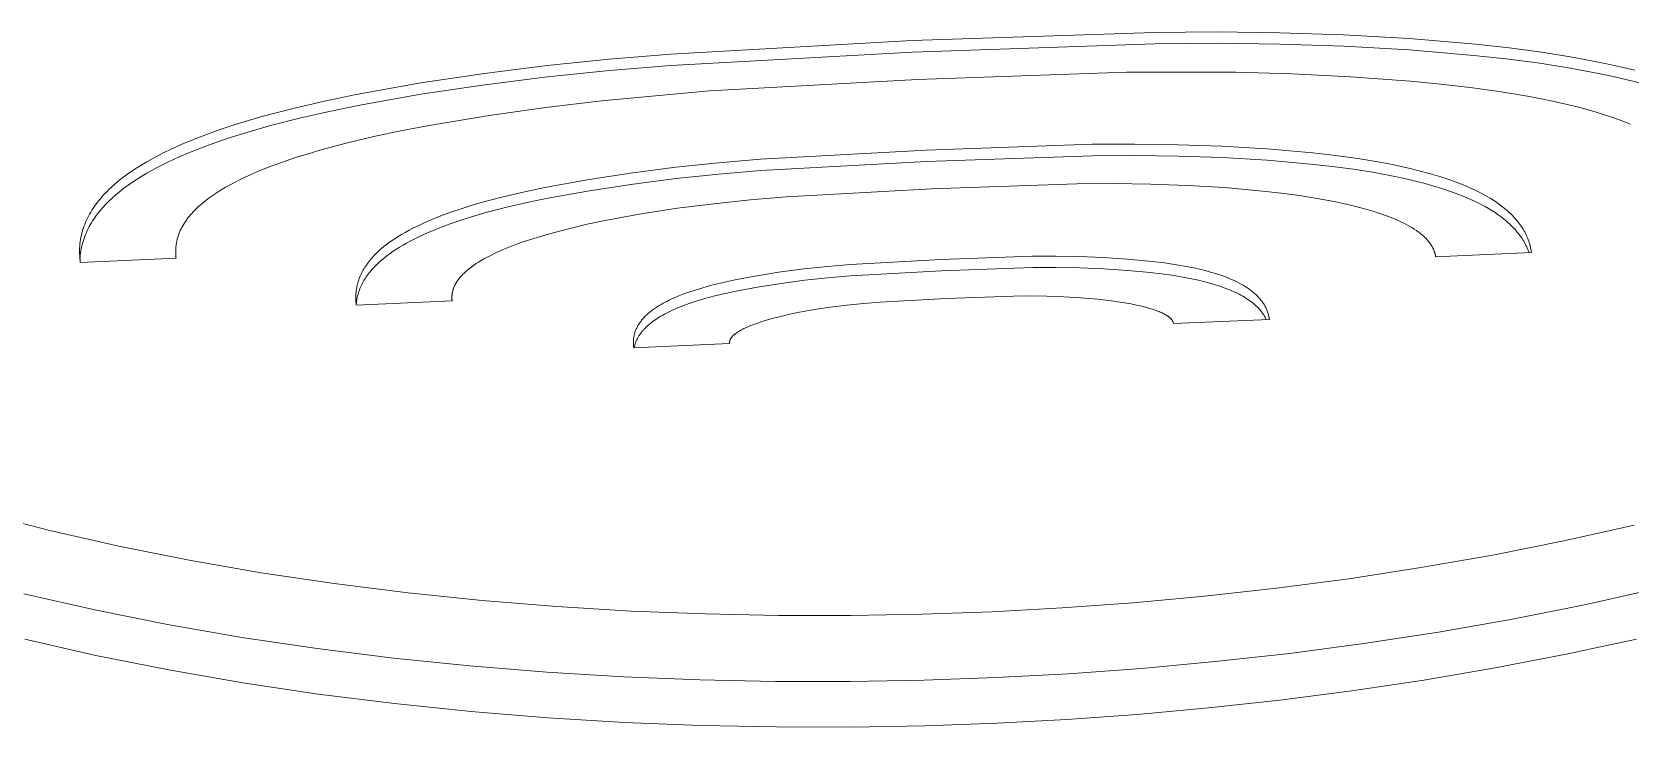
# Model space of a CAD drawing. Header units: millimetres. Extents: x 492 to 7139, y 278 to 5201.
# Drawn here: x 6177.9 to 6239.4, y 2763.4 to 2790.1 of the extents above; entities that cross this region are included whole.
import ezdxf

# ---------------------------------------------------------------- set-up
doc = ezdxf.new("R2010")
doc.units = ezdxf.units.MM
doc.layers.add('ZANO_R', color=7, linetype='Continuous', lineweight=0)

msp = doc.modelspace()

# ---------------------------------------------------------------- linework, layer by layer
at = {"layer": 'ZANO_R'}
for p, q in [((6202.481, 2789.281), (6211.773, 2789.795)), ((6211.773, 2789.795), (6221.091, 2790.115)), ((6211.783, 2789.358), (6221.102, 2789.679)), ((6221.091, 2790.115), (6223.478, 2790.13)), ((6221.102, 2789.679), (6223.488, 2789.693)), ((6223.478, 2790.13), (6225.902, 2790.1)), ((6223.488, 2789.693), (6225.912, 2789.663)), ((6225.902, 2790.1), (6228.372, 2790.017)), ((6225.912, 2789.663), (6228.382, 2789.581)), ((6228.372, 2790.017), (6230.895, 2789.873)), ((6230.895, 2789.873), (6233.463, 2789.657)), ((6233.463, 2789.657), (6234.742, 2789.515)), ((6197.732, 2788.836), (6200.119, 2789.082)), ((6200.119, 2789.082), (6202.481, 2789.281)), ((6202.491, 2788.844), (6211.783, 2789.358)), ((6228.382, 2789.581), (6230.905, 2789.437)), ((6230.905, 2789.437), (6233.377, 2789.229)), ((6233.377, 2789.229), (6234.609, 2789.095)), ((6234.609, 2789.095), (6235.826, 2788.936)), ((6234.742, 2789.515), (6236.003, 2789.346)), ((6236.003, 2789.346), (6237.236, 2789.149)), ((6237.236, 2789.149), (6238.428, 2788.919)), ((6192.862, 2788.167), (6195.315, 2788.535)), ((6195.315, 2788.535), (6197.732, 2788.836)), ((6195.325, 2788.098), (6197.743, 2788.399)), ((6197.743, 2788.399), (6200.13, 2788.645)), ((6200.13, 2788.645), (6202.491, 2788.844)), ((6220.013, 2788.579), (6211.981, 2788.298)), ((6224.215, 2788.577), (6220.013, 2788.579)), ((6226.396, 2788.516), (6224.215, 2788.577)), ((6228.642, 2788.406), (6226.396, 2788.516)), ((6230.947, 2788.237), (6228.642, 2788.406)), ((6235.826, 2788.936), (6237.018, 2788.751)), ((6237.018, 2788.751), (6238.174, 2788.537)), ((6238.174, 2788.537), (6238.736, 2788.418)), ((6238.428, 2788.919), (6239.006, 2788.792)), ((6238.736, 2788.418), (6239.286, 2788.291)), ((6239.006, 2788.792), (6239.569, 2788.655)), ((6190.384, 2787.724), (6192.862, 2788.167)), ((6192.872, 2787.73), (6195.325, 2788.098)), ((6203.97, 2787.859), (6199.818, 2787.483)), ((6211.981, 2788.298), (6203.97, 2787.859)), ((6232.101, 2788.126), (6230.947, 2788.237)), ((6233.241, 2787.994), (6232.101, 2788.126)), ((6234.358, 2787.84), (6233.241, 2787.994)), ((6235.441, 2787.662), (6234.358, 2787.84)), ((6239.286, 2788.291), (6239.822, 2788.155)), ((6186.796, 2786.886), (6187.959, 2787.191)), ((6187.959, 2787.191), (6189.159, 2787.47)), ((6189.159, 2787.47), (6190.384, 2787.724)), ((6189.346, 2787.071), (6190.514, 2787.311)), ((6190.514, 2787.311), (6192.872, 2787.73)), ((6197.681, 2787.228), (6195.493, 2786.918)), ((6199.818, 2787.483), (6197.681, 2787.228)), ((6235.966, 2787.562), (6235.441, 2787.662)), ((6236.478, 2787.456), (6235.966, 2787.562)), ((6236.977, 2787.343), (6236.478, 2787.456)), ((6237.46, 2787.222), (6236.977, 2787.343)), ((6237.927, 2787.093), (6237.46, 2787.222)), ((6185.145, 2786.375), (6185.68, 2786.553)), ((6185.68, 2786.553), (6186.231, 2786.723)), ((6186.01, 2786.216), (6187.084, 2786.525)), ((6186.231, 2786.723), (6186.796, 2786.886)), ((6187.084, 2786.525), (6188.2, 2786.81)), ((6188.2, 2786.81), (6189.346, 2787.071)), ((6193.262, 2786.546), (6192.152, 2786.333)), ((6195.493, 2786.918), (6193.262, 2786.546)), ((6238.376, 2786.956), (6237.927, 2787.093)), ((6238.806, 2786.811), (6238.376, 2786.956)), ((6239.013, 2786.736), (6238.806, 2786.811)), ((6239.215, 2786.658), (6239.013, 2786.736)), ((6239.411, 2786.578), (6239.215, 2786.658)), ((6183.642, 2785.794), (6184.124, 2785.996)), ((6184.124, 2785.996), (6184.625, 2786.19)), ((6184.625, 2786.19), (6185.145, 2786.375)), ((6184.986, 2785.879), (6185.491, 2786.051)), ((6185.491, 2786.051), (6186.01, 2786.216)), ((6191.061, 2786.102), (6190, 2785.85)), ((6192.152, 2786.333), (6191.061, 2786.102)), ((6182.532, 2785.253), (6182.742, 2785.365)), ((6182.742, 2785.365), (6182.959, 2785.476)), ((6182.959, 2785.476), (6183.181, 2785.584)), ((6183.134, 2785.12), (6183.57, 2785.321)), ((6183.181, 2785.584), (6183.642, 2785.794)), ((6183.57, 2785.321), (6184.025, 2785.515)), ((6184.025, 2785.515), (6184.497, 2785.701)), ((6184.497, 2785.701), (6184.986, 2785.879)), ((6188.488, 2785.432), (6188.011, 2785.281)), ((6188.979, 2785.577), (6188.488, 2785.432)), ((6190, 2785.85), (6188.979, 2785.577)), ((6205.935, 2785.234), (6212.306, 2785.588)), ((6212.306, 2785.588), (6218.696, 2785.807)), ((6212.317, 2785.151), (6218.706, 2785.37)), ((6218.696, 2785.807), (6220.332, 2785.815)), ((6218.706, 2785.37), (6220.343, 2785.378)), ((6220.332, 2785.815), (6221.995, 2785.792)), ((6220.343, 2785.378), (6222.005, 2785.355)), ((6221.995, 2785.792), (6223.689, 2785.732)), ((6222.005, 2785.355), (6223.699, 2785.295)), ((6223.689, 2785.732), (6225.42, 2785.629)), ((6223.699, 2785.295), (6225.43, 2785.192)), ((6225.42, 2785.629), (6227.181, 2785.475)), ((6227.181, 2785.475), (6228.059, 2785.374)), ((6228.059, 2785.374), (6228.924, 2785.255)), ((6181.575, 2784.654), (6181.753, 2784.779)), ((6181.753, 2784.779), (6181.938, 2784.901)), ((6181.938, 2784.901), (6182.129, 2785.02)), ((6182.129, 2785.02), (6182.327, 2785.138)), ((6182.137, 2784.582), (6182.326, 2784.693)), ((6182.326, 2784.693), (6182.52, 2784.803)), ((6182.327, 2785.138), (6182.532, 2785.253)), ((6182.52, 2784.803), (6182.719, 2784.911)), ((6182.719, 2784.911), (6182.924, 2785.016)), ((6182.924, 2785.016), (6183.134, 2785.12)), ((6186.679, 2784.793), (6186.273, 2784.618)), ((6187.105, 2784.962), (6186.679, 2784.793)), ((6187.549, 2785.125), (6187.105, 2784.962)), ((6188.011, 2785.281), (6187.549, 2785.125)), ((6199.342, 2784.459), (6201.023, 2784.715)), ((6201.023, 2784.715), (6202.68, 2784.925)), ((6202.68, 2784.925), (6204.316, 2785.096)), ((6204.316, 2785.096), (6205.935, 2785.234)), ((6204.327, 2784.659), (6205.945, 2784.797)), ((6205.945, 2784.797), (6212.317, 2785.151)), ((6225.43, 2785.192), (6227.096, 2785.048)), ((6227.096, 2785.048), (6227.928, 2784.955)), ((6227.928, 2784.955), (6228.749, 2784.845)), ((6228.749, 2784.845), (6229.554, 2784.718)), ((6228.924, 2785.255), (6229.769, 2785.116)), ((6229.554, 2784.718), (6230.337, 2784.571)), ((6229.769, 2785.116), (6230.182, 2785.037)), ((6230.182, 2785.037), (6230.588, 2784.953)), ((6230.588, 2784.953), (6230.984, 2784.863)), ((6230.984, 2784.863), (6231.371, 2784.767)), ((6231.371, 2784.767), (6231.747, 2784.663)), ((6180.794, 2783.996), (6180.863, 2784.065)), ((6180.863, 2784.065), (6180.935, 2784.133)), ((6180.935, 2784.133), (6181.008, 2784.2)), ((6181.008, 2784.2), (6181.084, 2784.267)), ((6181.084, 2784.267), (6181.24, 2784.398)), ((6181.24, 2784.398), (6181.404, 2784.528)), ((6181.287, 2783.991), (6181.445, 2784.114)), ((6181.404, 2784.528), (6181.575, 2784.654)), ((6181.445, 2784.114), (6181.608, 2784.234)), ((6181.608, 2784.234), (6181.779, 2784.352)), ((6181.779, 2784.352), (6181.955, 2784.468)), ((6181.955, 2784.468), (6182.137, 2784.582)), ((6185.354, 2784.152), (6185.188, 2784.053)), ((6185.526, 2784.248), (6185.354, 2784.152)), ((6185.704, 2784.343), (6185.526, 2784.248)), ((6185.888, 2784.437), (6185.704, 2784.343)), ((6186.078, 2784.528), (6185.888, 2784.437)), ((6186.273, 2784.618), (6186.078, 2784.528)), ((6196.805, 2783.972), (6197.644, 2784.149)), ((6197.644, 2784.149), (6199.342, 2784.459)), ((6199.352, 2784.022), (6201.034, 2784.278)), ((6201.034, 2784.278), (6202.691, 2784.488)), ((6202.691, 2784.488), (6204.327, 2784.659)), ((6212.514, 2784.09), (6206.939, 2783.783)), ((6218.105, 2784.284), (6212.514, 2784.09)), ((6219.515, 2784.293), (6218.105, 2784.284)), ((6220.935, 2784.275), (6219.515, 2784.293)), ((6222.364, 2784.225), (6220.935, 2784.275)), ((6223.806, 2784.139), (6222.364, 2784.225)), ((6225.254, 2784.01), (6223.806, 2784.139)), ((6230.337, 2784.571), (6230.717, 2784.49)), ((6230.717, 2784.49), (6231.09, 2784.403)), ((6231.09, 2784.403), (6231.454, 2784.31)), ((6231.454, 2784.31), (6231.808, 2784.211)), ((6231.747, 2784.663), (6232.111, 2784.553)), ((6231.808, 2784.211), (6232.152, 2784.107)), ((6232.111, 2784.553), (6232.463, 2784.436)), ((6232.152, 2784.107), (6232.484, 2783.995)), ((6232.463, 2784.436), (6232.802, 2784.311)), ((6232.802, 2784.311), (6232.966, 2784.246)), ((6232.966, 2784.246), (6233.126, 2784.179)), ((6233.126, 2784.179), (6233.283, 2784.11)), ((6233.283, 2784.11), (6233.435, 2784.039)), ((6180.311, 2783.423), (6180.364, 2783.497)), ((6180.364, 2783.497), (6180.419, 2783.57)), ((6180.419, 2783.57), (6180.477, 2783.643)), ((6180.477, 2783.643), (6180.536, 2783.715)), ((6180.536, 2783.715), (6180.597, 2783.786)), ((6180.597, 2783.786), (6180.661, 2783.857)), ((6180.661, 2783.857), (6180.726, 2783.927)), ((6180.665, 2783.412), (6180.727, 2783.479)), ((6180.726, 2783.927), (6180.794, 2783.996)), ((6180.727, 2783.479), (6180.791, 2783.545)), ((6180.791, 2783.545), (6180.856, 2783.61)), ((6180.856, 2783.61), (6180.993, 2783.74)), ((6180.993, 2783.74), (6181.137, 2783.866)), ((6181.137, 2783.866), (6181.287, 2783.991)), ((6184.394, 2783.481), (6184.332, 2783.426)), ((6184.458, 2783.535), (6184.394, 2783.481)), ((6184.59, 2783.643), (6184.458, 2783.535)), ((6184.729, 2783.748), (6184.59, 2783.643)), ((6184.876, 2783.852), (6184.729, 2783.748)), ((6185.029, 2783.953), (6184.876, 2783.852)), ((6185.188, 2784.053), (6185.029, 2783.953)), ((6194.423, 2783.33), (6194.8, 2783.449)), ((6194.8, 2783.449), (6195.186, 2783.563)), ((6195.186, 2783.563), (6195.983, 2783.777)), ((6195.983, 2783.777), (6196.805, 2783.972)), ((6196.182, 2783.386), (6196.96, 2783.566)), ((6196.96, 2783.566), (6197.752, 2783.732)), ((6197.752, 2783.732), (6199.352, 2784.022)), ((6204.146, 2783.521), (6202.748, 2783.345)), ((6205.543, 2783.665), (6204.146, 2783.521)), ((6206.939, 2783.783), (6205.543, 2783.665)), ((6225.969, 2783.928), (6225.254, 2784.01)), ((6226.669, 2783.833), (6225.969, 2783.928)), ((6227.351, 2783.725), (6226.669, 2783.833)), ((6228.007, 2783.603), (6227.351, 2783.725)), ((6228.632, 2783.467), (6228.007, 2783.603)), ((6228.931, 2783.393), (6228.632, 2783.467)), ((6232.484, 2783.995), (6232.804, 2783.877)), ((6232.804, 2783.877), (6233.112, 2783.752)), ((6233.112, 2783.752), (6233.26, 2783.687)), ((6233.26, 2783.687), (6233.405, 2783.62)), ((6233.405, 2783.62), (6233.547, 2783.552)), ((6233.435, 2784.039), (6233.583, 2783.965)), ((6233.547, 2783.552), (6233.685, 2783.481)), ((6233.583, 2783.965), (6233.727, 2783.89)), ((6233.685, 2783.481), (6233.819, 2783.409)), ((6233.727, 2783.89), (6233.867, 2783.813)), ((6233.867, 2783.813), (6234.003, 2783.733)), ((6234.003, 2783.733), (6234.134, 2783.652)), ((6234.134, 2783.652), (6234.26, 2783.568)), ((6234.26, 2783.568), (6234.381, 2783.482)), ((6234.381, 2783.482), (6234.498, 2783.393)), ((6179.968, 2782.808), (6180.003, 2782.887)), ((6180.003, 2782.887), (6180.04, 2782.966)), ((6180.04, 2782.966), (6180.08, 2783.044)), ((6180.08, 2783.044), (6180.122, 2783.121)), ((6180.122, 2783.121), (6180.166, 2783.198)), ((6180.166, 2783.198), (6180.212, 2783.274)), ((6180.192, 2782.786), (6180.236, 2782.858)), ((6180.212, 2783.274), (6180.261, 2783.349)), ((6180.236, 2782.858), (6180.283, 2782.929)), ((6180.261, 2783.349), (6180.311, 2783.423)), ((6180.283, 2782.929), (6180.332, 2783)), ((6180.332, 2783), (6180.382, 2783.07)), ((6180.382, 2783.07), (6180.435, 2783.14)), ((6180.435, 2783.14), (6180.49, 2783.209)), ((6180.49, 2783.209), (6180.546, 2783.277)), ((6180.546, 2783.277), (6180.604, 2783.345)), ((6180.604, 2783.345), (6180.665, 2783.412)), ((6183.821, 2782.854), (6183.781, 2782.794)), ((6183.863, 2782.913), (6183.821, 2782.854)), ((6183.908, 2782.972), (6183.863, 2782.913)), ((6183.954, 2783.031), (6183.908, 2782.972)), ((6184.002, 2783.089), (6183.954, 2783.031)), ((6184.052, 2783.146), (6184.002, 2783.089)), ((6184.105, 2783.203), (6184.052, 2783.146)), ((6184.159, 2783.26), (6184.105, 2783.203)), ((6184.215, 2783.316), (6184.159, 2783.26)), ((6184.273, 2783.371), (6184.215, 2783.316)), ((6184.332, 2783.426), (6184.273, 2783.371)), ((6193.027, 2782.799), (6193.357, 2782.94)), ((6193.357, 2782.94), (6193.7, 2783.076)), ((6193.7, 2783.076), (6194.056, 2783.206)), ((6193.997, 2782.744), (6194.341, 2782.862)), ((6194.056, 2783.206), (6194.423, 2783.33)), ((6194.341, 2782.862), (6194.694, 2782.976)), ((6194.694, 2782.976), (6195.424, 2783.19)), ((6195.424, 2783.19), (6196.182, 2783.386)), ((6199.953, 2782.874), (6199.269, 2782.729)), ((6201.347, 2783.13), (6199.953, 2782.874)), ((6202.748, 2783.345), (6201.347, 2783.13)), ((6229.22, 2783.316), (6228.931, 2783.393)), ((6229.499, 2783.234), (6229.22, 2783.316)), ((6229.766, 2783.149), (6229.499, 2783.234)), ((6230.021, 2783.059), (6229.766, 2783.149)), ((6230.264, 2782.965), (6230.021, 2783.059)), ((6230.38, 2782.916), (6230.264, 2782.965)), ((6230.492, 2782.867), (6230.38, 2782.916)), ((6230.601, 2782.816), (6230.492, 2782.867)), ((6233.819, 2783.409), (6233.949, 2783.334)), ((6233.949, 2783.334), (6234.075, 2783.258)), ((6234.075, 2783.258), (6234.197, 2783.18)), ((6234.197, 2783.18), (6234.314, 2783.1)), ((6234.314, 2783.1), (6234.428, 2783.018)), ((6234.428, 2783.018), (6234.536, 2782.933)), ((6234.498, 2783.393), (6234.609, 2783.303)), ((6234.536, 2782.933), (6234.641, 2782.847)), ((6234.609, 2783.303), (6234.663, 2783.256)), ((6234.641, 2782.847), (6234.691, 2782.803)), ((6234.663, 2783.256), (6234.715, 2783.21)), ((6234.715, 2783.21), (6234.767, 2783.162)), ((6234.767, 2783.162), (6234.817, 2783.114)), ((6234.817, 2783.114), (6234.865, 2783.066)), ((6234.865, 2783.066), (6234.912, 2783.016)), ((6234.912, 2783.016), (6234.958, 2782.967)), ((6234.958, 2782.967), (6235.002, 2782.916)), ((6235.002, 2782.916), (6235.045, 2782.865)), ((6235.045, 2782.865), (6235.087, 2782.814)), ((6179.776, 2782.148), (6179.791, 2782.233)), ((6179.791, 2782.233), (6179.809, 2782.317)), ((6179.809, 2782.317), (6179.83, 2782.401)), ((6179.83, 2782.401), (6179.853, 2782.483)), ((6179.853, 2782.483), (6179.878, 2782.566)), ((6179.878, 2782.566), (6179.906, 2782.647)), ((6179.906, 2782.647), (6179.936, 2782.728)), ((6179.908, 2782.187), (6179.936, 2782.264)), ((6179.936, 2782.728), (6179.968, 2782.808)), ((6179.936, 2782.264), (6179.966, 2782.34)), ((6179.966, 2782.34), (6179.999, 2782.416)), ((6179.999, 2782.416), (6180.033, 2782.491)), ((6180.033, 2782.491), (6180.07, 2782.566)), ((6180.07, 2782.566), (6180.108, 2782.64)), ((6180.108, 2782.64), (6180.149, 2782.713)), ((6180.149, 2782.713), (6180.192, 2782.786)), ((6183.516, 2782.233), (6183.498, 2782.169)), ((6183.537, 2782.298), (6183.516, 2782.233)), ((6183.56, 2782.361), (6183.537, 2782.298)), ((6183.585, 2782.425), (6183.56, 2782.361)), ((6183.612, 2782.487), (6183.585, 2782.425)), ((6183.642, 2782.55), (6183.612, 2782.487)), ((6183.673, 2782.612), (6183.642, 2782.55)), ((6183.707, 2782.673), (6183.673, 2782.612)), ((6183.743, 2782.734), (6183.707, 2782.673)), ((6183.781, 2782.794), (6183.743, 2782.734)), ((6191.861, 2782.172), (6191.992, 2782.256)), ((6191.992, 2782.256), (6192.128, 2782.338)), ((6192.128, 2782.338), (6192.268, 2782.419)), ((6192.268, 2782.419), (6192.412, 2782.498)), ((6192.412, 2782.498), (6192.56, 2782.576)), ((6192.56, 2782.576), (6192.712, 2782.651)), ((6192.591, 2782.149), (6192.735, 2782.22)), ((6192.712, 2782.651), (6193.027, 2782.799)), ((6192.735, 2782.22), (6193.032, 2782.359)), ((6193.032, 2782.359), (6193.342, 2782.492)), ((6193.342, 2782.492), (6193.664, 2782.621)), ((6193.664, 2782.621), (6193.997, 2782.744)), ((6197.345, 2782.227), (6197.05, 2782.133)), ((6197.959, 2782.406), (6197.345, 2782.227)), ((6198.603, 2782.573), (6197.959, 2782.406)), ((6199.269, 2782.729), (6198.603, 2782.573)), ((6230.707, 2782.764), (6230.601, 2782.816)), ((6230.809, 2782.711), (6230.707, 2782.764)), ((6230.907, 2782.657), (6230.809, 2782.711)), ((6231.001, 2782.602), (6230.907, 2782.657)), ((6231.09, 2782.545), (6231.001, 2782.602)), ((6231.176, 2782.488), (6231.09, 2782.545)), ((6231.258, 2782.429), (6231.176, 2782.488)), ((6231.297, 2782.399), (6231.258, 2782.429)), ((6231.335, 2782.369), (6231.297, 2782.399)), ((6231.373, 2782.339), (6231.335, 2782.369)), ((6231.408, 2782.308), (6231.373, 2782.339)), ((6231.443, 2782.277), (6231.408, 2782.308)), ((6231.477, 2782.246), (6231.443, 2782.277)), ((6231.51, 2782.214), (6231.477, 2782.246)), ((6234.691, 2782.803), (6234.741, 2782.759)), ((6234.741, 2782.759), (6234.789, 2782.714)), ((6234.789, 2782.714), (6234.836, 2782.668)), ((6234.836, 2782.668), (6234.881, 2782.622)), ((6234.881, 2782.622), (6234.926, 2782.576)), ((6234.926, 2782.576), (6234.969, 2782.528)), ((6234.969, 2782.528), (6235.011, 2782.481)), ((6235.011, 2782.481), (6235.052, 2782.432)), ((6235.052, 2782.432), (6235.091, 2782.384)), ((6235.087, 2782.814), (6235.127, 2782.761)), ((6235.091, 2782.384), (6235.13, 2782.334)), ((6235.127, 2782.761), (6235.166, 2782.708)), ((6235.13, 2782.334), (6235.167, 2782.284)), ((6235.166, 2782.708), (6235.203, 2782.655)), ((6235.167, 2782.284), (6235.202, 2782.234)), ((6235.202, 2782.234), (6235.236, 2782.183)), ((6235.203, 2782.655), (6235.239, 2782.601)), ((6235.239, 2782.601), (6235.273, 2782.546)), ((6235.273, 2782.546), (6235.306, 2782.491)), ((6235.306, 2782.491), (6235.337, 2782.434)), ((6235.337, 2782.434), (6235.367, 2782.378)), ((6235.367, 2782.378), (6235.395, 2782.32)), ((6235.395, 2782.32), (6235.422, 2782.262)), ((6235.422, 2782.262), (6235.447, 2782.204)), ((6179.738, 2781.711), (6179.74, 2781.8)), ((6179.738, 2781.622), (6179.738, 2781.711)), ((6179.741, 2781.532), (6179.738, 2781.622)), ((6179.74, 2781.8), (6179.745, 2781.888)), ((6179.745, 2781.888), (6179.753, 2781.975)), ((6179.753, 2781.975), (6179.763, 2782.062)), ((6179.763, 2782.062), (6179.776, 2782.148)), ((6179.765, 2781.547), (6179.775, 2781.63)), ((6179.775, 2781.63), (6179.787, 2781.711)), ((6179.787, 2781.711), (6179.801, 2781.792)), ((6179.801, 2781.792), (6179.818, 2781.872)), ((6179.818, 2781.872), (6179.837, 2781.952)), ((6179.837, 2781.952), (6179.859, 2782.031)), ((6179.859, 2782.031), (6179.882, 2782.109)), ((6179.882, 2782.109), (6179.908, 2782.187)), ((6183.438, 2781.769), (6183.436, 2781.735)), ((6183.436, 2781.735), (6183.436, 2781.701)), ((6183.436, 2781.701), (6183.436, 2781.666)), ((6183.436, 2781.666), (6183.437, 2781.632)), ((6183.437, 2781.632), (6183.438, 2781.597)), ((6183.439, 2781.803), (6183.438, 2781.769)), ((6183.442, 2781.837), (6183.439, 2781.803)), ((6183.445, 2781.871), (6183.442, 2781.837)), ((6183.448, 2781.904), (6183.445, 2781.871)), ((6183.452, 2781.938), (6183.448, 2781.904)), ((6183.457, 2781.971), (6183.452, 2781.938)), ((6183.463, 2782.004), (6183.457, 2781.971)), ((6183.468, 2782.037), (6183.463, 2782.004)), ((6183.475, 2782.07), (6183.468, 2782.037)), ((6183.482, 2782.103), (6183.475, 2782.07)), ((6183.49, 2782.136), (6183.482, 2782.103)), ((6183.498, 2782.169), (6183.49, 2782.136)), ((6191.128, 2781.586), (6191.176, 2781.633)), ((6191.176, 2781.633), (6191.226, 2781.681)), ((6191.226, 2781.681), (6191.278, 2781.728)), ((6191.278, 2781.728), (6191.385, 2781.82)), ((6191.385, 2781.82), (6191.497, 2781.911)), ((6191.497, 2781.911), (6191.613, 2782)), ((6191.577, 2781.527), (6191.689, 2781.61)), ((6191.613, 2782), (6191.735, 2782.087)), ((6191.689, 2781.61), (6191.806, 2781.691)), ((6191.735, 2782.087), (6191.861, 2782.172)), ((6191.806, 2781.691), (6191.927, 2781.771)), ((6191.927, 2781.771), (6192.052, 2781.849)), ((6192.052, 2781.849), (6192.181, 2781.926)), ((6192.181, 2781.926), (6192.314, 2782.002)), ((6192.314, 2782.002), (6192.451, 2782.076)), ((6192.451, 2782.076), (6192.591, 2782.149)), ((6195.732, 2781.621), (6195.505, 2781.509)), ((6195.972, 2781.729), (6195.732, 2781.621)), ((6196.225, 2781.834), (6195.972, 2781.729)), ((6196.489, 2781.937), (6196.225, 2781.834)), ((6196.765, 2782.037), (6196.489, 2781.937)), ((6197.05, 2782.133), (6196.765, 2782.037)), ((6231.541, 2782.182), (6231.51, 2782.214)), ((6231.571, 2782.15), (6231.541, 2782.182)), ((6231.6, 2782.118), (6231.571, 2782.15)), ((6231.628, 2782.085), (6231.6, 2782.118)), ((6231.655, 2782.052), (6231.628, 2782.085)), ((6231.681, 2782.018), (6231.655, 2782.052)), ((6231.705, 2781.985), (6231.681, 2782.018)), ((6231.728, 2781.951), (6231.705, 2781.985)), ((6231.75, 2781.916), (6231.728, 2781.951)), ((6231.771, 2781.882), (6231.75, 2781.916)), ((6231.79, 2781.847), (6231.771, 2781.882)), ((6231.808, 2781.811), (6231.79, 2781.847)), ((6231.825, 2781.776), (6231.808, 2781.811)), ((6231.84, 2781.74), (6231.825, 2781.776)), ((6231.854, 2781.704), (6231.84, 2781.74)), ((6231.861, 2781.685), (6231.854, 2781.704)), ((6231.867, 2781.667), (6231.861, 2781.685)), ((6231.873, 2781.649), (6231.867, 2781.667)), ((6231.879, 2781.63), (6231.873, 2781.649)), ((6231.884, 2781.612), (6231.879, 2781.63)), ((6231.889, 2781.593), (6231.884, 2781.612)), ((6235.598, 2781.645), (6231.911, 2781.479)), ((6235.236, 2782.183), (6235.269, 2782.131)), ((6235.269, 2782.131), (6235.301, 2782.079)), ((6235.301, 2782.079), (6235.331, 2782.026)), ((6235.331, 2782.026), (6235.36, 2781.973)), ((6235.36, 2781.973), (6235.388, 2781.919)), ((6235.388, 2781.919), (6235.414, 2781.865)), ((6235.414, 2781.865), (6235.439, 2781.809)), ((6235.439, 2781.809), (6235.462, 2781.754)), ((6235.447, 2782.204), (6235.47, 2782.144)), ((6235.462, 2781.754), (6235.484, 2781.697)), ((6235.47, 2782.144), (6235.492, 2782.084)), ((6235.484, 2781.697), (6235.504, 2781.641)), ((6235.492, 2782.084), (6235.512, 2782.023)), ((6235.512, 2782.023), (6235.531, 2781.962)), ((6235.531, 2781.962), (6235.547, 2781.9)), ((6235.547, 2781.9), (6235.563, 2781.837)), ((6235.563, 2781.837), (6235.576, 2781.774)), ((6235.576, 2781.774), (6235.588, 2781.71)), ((6235.588, 2781.71), (6235.598, 2781.645)), ((6179.747, 2781.441), (6179.741, 2781.532)), ((6179.755, 2781.349), (6179.747, 2781.441)), ((6179.752, 2781.381), (6179.757, 2781.464)), ((6179.766, 2781.256), (6179.755, 2781.349)), ((6179.757, 2781.464), (6179.765, 2781.547)), ((6183.454, 2781.422), (6179.766, 2781.256)), ((6183.438, 2781.597), (6183.44, 2781.562)), ((6183.442, 2781.421), (6183.438, 2781.562)), ((6183.44, 2781.562), (6183.442, 2781.528)), ((6183.442, 2781.528), (6183.446, 2781.492)), ((6183.446, 2781.492), (6183.454, 2781.422)), ((6190.652, 2780.977), (6190.684, 2781.031)), ((6190.684, 2781.031), (6190.717, 2781.083)), ((6190.717, 2781.083), (6190.751, 2781.136)), ((6190.751, 2781.136), (6190.787, 2781.188)), ((6190.787, 2781.188), (6190.825, 2781.239)), ((6190.825, 2781.239), (6190.864, 2781.29)), ((6190.864, 2781.29), (6190.904, 2781.34)), ((6190.904, 2781.34), (6190.946, 2781.39)), ((6190.946, 2781.39), (6190.989, 2781.44)), ((6190.955, 2780.951), (6190.995, 2780.997)), ((6190.989, 2781.44), (6191.034, 2781.489)), ((6190.995, 2780.997), (6191.037, 2781.044)), ((6191.034, 2781.489), (6191.08, 2781.538)), ((6191.037, 2781.044), (6191.08, 2781.089)), ((6191.08, 2781.538), (6191.128, 2781.586)), ((6191.08, 2781.089), (6191.125, 2781.135)), ((6191.125, 2781.135), (6191.17, 2781.18)), ((6191.17, 2781.18), (6191.265, 2781.269)), ((6191.265, 2781.269), (6191.364, 2781.357)), ((6191.364, 2781.357), (6191.468, 2781.442)), ((6191.468, 2781.442), (6191.577, 2781.527)), ((6194.741, 2781.033), (6194.663, 2780.97)), ((6194.823, 2781.095), (6194.741, 2781.033)), ((6194.909, 2781.157), (6194.823, 2781.095)), ((6194.998, 2781.217), (6194.909, 2781.157)), ((6195.092, 2781.277), (6194.998, 2781.217)), ((6195.19, 2781.336), (6195.092, 2781.277)), ((6195.291, 2781.395), (6195.19, 2781.336)), ((6195.396, 2781.452), (6195.291, 2781.395)), ((6195.505, 2781.509), (6195.396, 2781.452)), ((6206.718, 2780.896), (6207.617, 2781.012)), ((6207.617, 2781.012), (6208.508, 2781.107)), ((6208.508, 2781.107), (6209.392, 2781.184)), ((6209.392, 2781.184), (6212.89, 2781.38)), ((6212.89, 2781.38), (6216.399, 2781.498)), ((6212.9, 2780.942), (6216.409, 2781.061)), ((6216.399, 2781.498), (6217.293, 2781.502)), ((6216.409, 2781.061), (6217.303, 2781.065)), ((6217.293, 2781.502), (6218.199, 2781.488)), ((6217.303, 2781.065), (6218.209, 2781.05)), ((6218.199, 2781.488), (6219.118, 2781.452)), ((6218.209, 2781.05), (6219.129, 2781.015)), ((6219.118, 2781.452), (6220.054, 2781.392)), ((6219.129, 2781.015), (6220.064, 2780.955)), ((6220.054, 2781.392), (6221.002, 2781.303)), ((6221.002, 2781.303), (6221.473, 2781.245)), ((6221.473, 2781.245), (6221.937, 2781.176)), ((6221.937, 2781.176), (6222.39, 2781.096)), ((6222.39, 2781.096), (6222.611, 2781.05)), ((6222.611, 2781.05), (6222.828, 2781.002)), ((6222.828, 2781.002), (6223.04, 2780.949)), ((6231.894, 2781.574), (6231.889, 2781.593)), ((6231.898, 2781.555), (6231.894, 2781.574)), ((6231.902, 2781.536), (6231.898, 2781.555)), ((6231.905, 2781.517), (6231.902, 2781.536)), ((6231.909, 2781.498), (6231.905, 2781.517)), ((6231.911, 2781.479), (6231.909, 2781.498)), ((6190.411, 2780.359), (6190.424, 2780.418)), ((6190.424, 2780.418), (6190.44, 2780.476)), ((6190.44, 2780.476), (6190.457, 2780.534)), ((6190.457, 2780.534), (6190.476, 2780.591)), ((6190.476, 2780.591), (6190.496, 2780.647)), ((6190.496, 2780.647), (6190.518, 2780.704)), ((6190.518, 2780.704), (6190.542, 2780.759)), ((6190.542, 2780.759), (6190.567, 2780.815)), ((6190.567, 2780.815), (6190.594, 2780.869)), ((6190.568, 2780.358), (6190.593, 2780.409)), ((6190.593, 2780.409), (6190.619, 2780.461)), ((6190.594, 2780.869), (6190.622, 2780.924)), ((6190.619, 2780.461), (6190.647, 2780.512)), ((6190.622, 2780.924), (6190.652, 2780.977)), ((6190.647, 2780.512), (6190.675, 2780.562)), ((6190.675, 2780.562), (6190.706, 2780.612)), ((6190.706, 2780.612), (6190.737, 2780.662)), ((6190.737, 2780.662), (6190.77, 2780.711)), ((6190.77, 2780.711), (6190.805, 2780.76)), ((6190.805, 2780.76), (6190.84, 2780.808)), ((6190.84, 2780.808), (6190.877, 2780.856)), ((6190.877, 2780.856), (6190.915, 2780.903)), ((6190.915, 2780.903), (6190.955, 2780.951)), ((6194.185, 2780.404), (6194.168, 2780.369)), ((6194.204, 2780.439), (6194.185, 2780.404)), ((6194.224, 2780.473), (6194.204, 2780.439)), ((6194.245, 2780.508), (6194.224, 2780.473)), ((6194.267, 2780.542), (6194.245, 2780.508)), ((6194.29, 2780.576), (6194.267, 2780.542)), ((6194.315, 2780.61), (6194.29, 2780.576)), ((6194.341, 2780.644), (6194.315, 2780.61)), ((6194.368, 2780.677), (6194.341, 2780.644)), ((6194.396, 2780.711), (6194.368, 2780.677)), ((6194.426, 2780.744), (6194.396, 2780.711)), ((6194.456, 2780.777), (6194.426, 2780.744)), ((6194.488, 2780.809), (6194.456, 2780.777)), ((6194.521, 2780.842), (6194.488, 2780.809)), ((6194.555, 2780.874), (6194.521, 2780.842)), ((6194.59, 2780.906), (6194.555, 2780.874)), ((6194.626, 2780.938), (6194.59, 2780.906)), ((6194.663, 2780.97), (6194.626, 2780.938)), ((6204.01, 2780.371), (6204.449, 2780.481)), ((6204.449, 2780.481), (6204.899, 2780.58)), ((6204.899, 2780.58), (6205.354, 2780.671)), ((6205.354, 2780.671), (6205.811, 2780.753)), ((6205.811, 2780.753), (6206.718, 2780.896)), ((6205.821, 2780.316), (6206.729, 2780.458)), ((6206.729, 2780.458), (6207.627, 2780.575)), ((6207.627, 2780.575), (6208.518, 2780.67)), ((6208.518, 2780.67), (6209.402, 2780.747)), ((6209.402, 2780.747), (6212.9, 2780.942)), ((6220.064, 2780.955), (6220.923, 2780.876)), ((6220.923, 2780.876), (6221.35, 2780.825)), ((6221.35, 2780.825), (6221.773, 2780.766)), ((6221.773, 2780.766), (6222.188, 2780.698)), ((6222.188, 2780.698), (6222.592, 2780.619)), ((6222.592, 2780.619), (6222.789, 2780.576)), ((6222.789, 2780.576), (6222.982, 2780.529)), ((6222.982, 2780.529), (6223.171, 2780.48)), ((6223.04, 2780.949), (6223.246, 2780.893)), ((6223.171, 2780.48), (6223.355, 2780.427)), ((6223.246, 2780.893), (6223.447, 2780.834)), ((6223.355, 2780.427), (6223.535, 2780.372)), ((6223.447, 2780.834), (6223.642, 2780.77)), ((6223.642, 2780.77), (6223.83, 2780.702)), ((6223.83, 2780.702), (6223.922, 2780.666)), ((6223.922, 2780.666), (6224.011, 2780.629)), ((6224.011, 2780.629), (6224.099, 2780.591)), ((6224.099, 2780.591), (6224.184, 2780.552)), ((6224.184, 2780.552), (6224.268, 2780.512)), ((6224.268, 2780.512), (6224.35, 2780.47)), ((6224.35, 2780.47), (6224.429, 2780.428)), ((6224.429, 2780.428), (6224.506, 2780.384)), ((6224.506, 2780.384), (6224.581, 2780.339)), ((6190.364, 2779.934), (6190.365, 2779.996)), ((6190.364, 2779.871), (6190.364, 2779.934)), ((6190.366, 2779.808), (6190.364, 2779.871)), ((6190.365, 2779.996), (6190.368, 2780.058)), ((6190.37, 2779.744), (6190.366, 2779.808)), ((6190.368, 2780.058), (6190.373, 2780.119)), ((6190.373, 2780.119), (6190.38, 2780.18)), ((6190.38, 2780.18), (6190.388, 2780.24)), ((6194.073, 2779.78), (6190.384, 2779.614)), ((6190.386, 2779.702), (6190.393, 2779.759)), ((6190.388, 2780.24), (6190.399, 2780.3)), ((6190.393, 2779.759), (6190.401, 2779.816)), ((6190.399, 2780.3), (6190.411, 2780.359)), ((6190.401, 2779.816), (6190.411, 2779.872)), ((6190.411, 2779.872), (6190.423, 2779.928)), ((6190.423, 2779.928), (6190.436, 2779.983)), ((6190.436, 2779.983), (6190.45, 2780.038)), ((6190.45, 2780.038), (6190.466, 2780.092)), ((6190.466, 2780.092), (6190.484, 2780.146)), ((6190.484, 2780.146), (6190.503, 2780.2)), ((6190.503, 2780.2), (6190.523, 2780.253)), ((6190.523, 2780.253), (6190.545, 2780.305)), ((6190.545, 2780.305), (6190.568, 2780.358)), ((6194.064, 2779.951), (6194.063, 2779.932)), ((6194.063, 2779.932), (6194.063, 2779.913)), ((6194.063, 2779.913), (6194.064, 2779.894)), ((6194.065, 2779.969), (6194.064, 2779.951)), ((6194.064, 2779.894), (6194.064, 2779.875)), ((6194.064, 2779.875), (6194.065, 2779.856)), ((6194.066, 2779.988), (6194.065, 2779.969)), ((6194.066, 2779.78), (6194.065, 2779.856)), ((6194.065, 2779.856), (6194.067, 2779.837)), ((6194.067, 2780.007), (6194.066, 2779.988)), ((6194.069, 2780.025), (6194.067, 2780.007)), ((6194.067, 2779.837), (6194.068, 2779.818)), ((6194.068, 2779.818), (6194.07, 2779.799)), ((6194.071, 2780.044), (6194.069, 2780.025)), ((6194.07, 2779.799), (6194.073, 2779.78)), ((6194.074, 2780.062), (6194.071, 2780.044)), ((6194.077, 2780.081), (6194.074, 2780.062)), ((6194.08, 2780.099), (6194.077, 2780.081)), ((6194.083, 2780.117), (6194.08, 2780.099)), ((6194.087, 2780.136), (6194.083, 2780.117)), ((6194.092, 2780.154), (6194.087, 2780.136)), ((6194.096, 2780.172), (6194.092, 2780.154)), ((6194.101, 2780.19), (6194.096, 2780.172)), ((6194.106, 2780.208), (6194.101, 2780.19)), ((6194.112, 2780.226), (6194.106, 2780.208)), ((6194.124, 2780.262), (6194.112, 2780.226)), ((6194.137, 2780.298), (6194.124, 2780.262)), ((6194.152, 2780.333), (6194.137, 2780.298)), ((6194.168, 2780.369), (6194.152, 2780.333)), ((6202.27, 2779.733), (6202.353, 2779.776)), ((6202.353, 2779.776), (6202.437, 2779.817)), ((6202.437, 2779.817), (6202.612, 2779.898)), ((6202.612, 2779.898), (6202.794, 2779.975)), ((6202.794, 2779.975), (6202.983, 2780.049)), ((6202.983, 2780.049), (6203.178, 2780.119)), ((6203.178, 2780.119), (6203.379, 2780.187)), ((6203.379, 2780.187), (6203.585, 2780.251)), ((6203.417, 2779.758), (6203.794, 2779.872)), ((6203.585, 2780.251), (6204.01, 2780.371)), ((6203.794, 2779.872), (6204.185, 2779.977)), ((6204.185, 2779.977), (6204.586, 2780.073)), ((6204.586, 2780.073), (6204.995, 2780.161)), ((6204.995, 2780.161), (6205.821, 2780.316)), ((6213.098, 2779.88), (6210.536, 2779.739)), ((6215.668, 2779.969), (6213.098, 2779.88)), ((6216.312, 2779.974), (6215.668, 2779.969)), ((6216.958, 2779.966), (6216.312, 2779.974)), ((6217.605, 2779.945), (6216.958, 2779.966)), ((6218.255, 2779.906), (6217.605, 2779.945)), ((6218.904, 2779.849), (6218.255, 2779.906)), ((6219.222, 2779.813), (6218.904, 2779.849)), ((6219.534, 2779.772), (6219.222, 2779.813)), ((6219.837, 2779.727), (6219.534, 2779.772)), ((6223.535, 2780.372), (6223.709, 2780.312)), ((6223.709, 2780.312), (6223.878, 2780.25)), ((6223.878, 2780.25), (6224.041, 2780.184)), ((6224.041, 2780.184), (6224.12, 2780.149)), ((6224.12, 2780.149), (6224.197, 2780.114)), ((6224.197, 2780.114), (6224.273, 2780.077)), ((6224.273, 2780.077), (6224.347, 2780.04)), ((6224.347, 2780.04), (6224.419, 2780.001)), ((6224.419, 2780.001), (6224.49, 2779.962)), ((6224.49, 2779.962), (6224.558, 2779.922)), ((6224.558, 2779.922), (6224.625, 2779.88)), ((6224.581, 2780.339), (6224.653, 2780.293)), ((6224.625, 2779.88), (6224.69, 2779.838)), ((6224.653, 2780.293), (6224.723, 2780.245)), ((6224.69, 2779.838), (6224.752, 2779.794)), ((6224.723, 2780.245), (6224.791, 2780.196)), ((6224.752, 2779.794), (6224.813, 2779.75)), ((6224.791, 2780.196), (6224.856, 2780.146)), ((6224.856, 2780.146), (6224.918, 2780.094)), ((6224.918, 2780.094), (6224.948, 2780.068)), ((6224.948, 2780.068), (6224.978, 2780.041)), ((6224.978, 2780.041), (6225.007, 2780.015)), ((6225.007, 2780.015), (6225.035, 2779.987)), ((6225.035, 2779.987), (6225.063, 2779.96)), ((6225.063, 2779.96), (6225.089, 2779.932)), ((6225.089, 2779.932), (6225.115, 2779.903)), ((6225.115, 2779.903), (6225.141, 2779.874)), ((6225.141, 2779.874), (6225.165, 2779.845)), ((6225.165, 2779.845), (6225.189, 2779.816)), ((6225.189, 2779.816), (6225.212, 2779.786)), ((6225.212, 2779.786), (6225.235, 2779.756)), ((6190.376, 2779.679), (6190.37, 2779.744)), ((6190.384, 2779.614), (6190.376, 2779.679)), ((6190.38, 2779.645), (6190.386, 2779.702)), ((6201.435, 2779.121), (6201.461, 2779.148)), ((6201.461, 2779.148), (6201.487, 2779.176)), ((6201.487, 2779.176), (6201.514, 2779.203)), ((6201.514, 2779.203), (6201.57, 2779.256)), ((6201.57, 2779.256), (6201.629, 2779.308)), ((6201.629, 2779.308), (6201.69, 2779.359)), ((6201.69, 2779.359), (6201.754, 2779.41)), ((6201.754, 2779.41), (6201.821, 2779.459)), ((6201.821, 2779.459), (6201.89, 2779.507)), ((6201.89, 2779.507), (6201.962, 2779.554)), ((6201.962, 2779.554), (6202.035, 2779.6)), ((6201.97, 2779.115), (6202.036, 2779.157)), ((6202.035, 2779.6), (6202.112, 2779.646)), ((6202.036, 2779.157), (6202.105, 2779.198)), ((6202.105, 2779.198), (6202.175, 2779.239)), ((6202.112, 2779.646), (6202.19, 2779.69)), ((6202.175, 2779.239), (6202.248, 2779.278)), ((6202.19, 2779.69), (6202.27, 2779.733)), ((6202.248, 2779.278), (6202.397, 2779.355)), ((6202.397, 2779.355), (6202.553, 2779.429)), ((6202.553, 2779.429), (6202.715, 2779.5)), ((6202.715, 2779.5), (6202.883, 2779.569)), ((6202.883, 2779.569), (6203.056, 2779.635)), ((6203.056, 2779.635), (6203.234, 2779.698)), ((6203.234, 2779.698), (6203.417, 2779.758)), ((6206.77, 2779.199), (6206.484, 2779.127)), ((6207.067, 2779.267), (6206.77, 2779.199)), ((6207.372, 2779.331), (6207.067, 2779.267)), ((6207.997, 2779.445), (6207.372, 2779.331)), ((6208.628, 2779.541), (6207.997, 2779.445)), ((6209.262, 2779.621), (6208.628, 2779.541)), ((6209.898, 2779.686), (6209.262, 2779.621)), ((6210.536, 2779.739), (6209.898, 2779.686)), ((6220.127, 2779.676), (6219.837, 2779.727)), ((6220.404, 2779.621), (6220.127, 2779.676)), ((6220.663, 2779.561), (6220.404, 2779.621)), ((6220.785, 2779.529), (6220.663, 2779.561)), ((6220.902, 2779.496), (6220.785, 2779.529)), ((6221.014, 2779.462), (6220.902, 2779.496)), ((6221.12, 2779.427), (6221.014, 2779.462)), ((6221.22, 2779.39), (6221.12, 2779.427)), ((6221.268, 2779.371), (6221.22, 2779.39)), ((6221.314, 2779.352), (6221.268, 2779.371)), ((6221.358, 2779.333), (6221.314, 2779.352)), ((6221.4, 2779.313), (6221.358, 2779.333)), ((6221.441, 2779.293), (6221.4, 2779.313)), ((6221.48, 2779.273), (6221.441, 2779.293)), ((6221.517, 2779.252), (6221.48, 2779.273)), ((6221.552, 2779.231), (6221.517, 2779.252)), ((6221.585, 2779.21), (6221.552, 2779.231)), ((6221.601, 2779.199), (6221.585, 2779.21)), ((6221.617, 2779.189), (6221.601, 2779.199)), ((6221.632, 2779.178), (6221.617, 2779.189)), ((6221.646, 2779.167), (6221.632, 2779.178)), ((6221.66, 2779.156), (6221.646, 2779.167)), ((6221.673, 2779.145), (6221.66, 2779.156)), ((6221.686, 2779.133), (6221.673, 2779.145)), ((6224.813, 2779.75), (6224.872, 2779.704)), ((6224.872, 2779.704), (6224.928, 2779.657)), ((6224.928, 2779.657), (6224.982, 2779.61)), ((6224.982, 2779.61), (6225.034, 2779.561)), ((6225.034, 2779.561), (6225.084, 2779.511)), ((6225.084, 2779.511), (6225.108, 2779.485)), ((6225.108, 2779.485), (6225.131, 2779.459)), ((6225.131, 2779.459), (6225.154, 2779.433)), ((6225.154, 2779.433), (6225.177, 2779.407)), ((6225.177, 2779.407), (6225.198, 2779.38)), ((6225.198, 2779.38), (6225.219, 2779.353)), ((6225.219, 2779.353), (6225.24, 2779.326)), ((6225.235, 2779.756), (6225.256, 2779.725)), ((6225.24, 2779.326), (6225.259, 2779.298)), ((6225.256, 2779.725), (6225.277, 2779.695)), ((6225.259, 2779.298), (6225.279, 2779.271)), ((6225.277, 2779.695), (6225.297, 2779.663)), ((6225.279, 2779.271), (6225.297, 2779.242)), ((6225.297, 2779.663), (6225.317, 2779.632)), ((6225.297, 2779.242), (6225.315, 2779.214)), ((6225.315, 2779.214), (6225.332, 2779.185)), ((6225.317, 2779.632), (6225.335, 2779.6)), ((6225.332, 2779.185), (6225.349, 2779.156)), ((6225.335, 2779.6), (6225.353, 2779.567)), ((6225.349, 2779.156), (6225.365, 2779.127)), ((6225.353, 2779.567), (6225.37, 2779.534)), ((6225.37, 2779.534), (6225.386, 2779.501)), ((6225.386, 2779.501), (6225.401, 2779.468)), ((6225.401, 2779.468), (6225.416, 2779.434)), ((6225.416, 2779.434), (6225.43, 2779.399)), ((6225.43, 2779.399), (6225.442, 2779.365)), ((6225.442, 2779.365), (6225.454, 2779.329)), ((6225.454, 2779.329), (6225.465, 2779.294)), ((6225.465, 2779.294), (6225.476, 2779.258)), ((6225.476, 2779.258), (6225.485, 2779.222)), ((6225.485, 2779.222), (6225.494, 2779.185)), ((6225.494, 2779.185), (6225.501, 2779.148)), ((6225.501, 2779.148), (6225.508, 2779.11)), ((6201.087, 2778.51), (6201.097, 2778.544)), ((6201.097, 2778.544), (6201.107, 2778.577)), ((6201.107, 2778.577), (6201.118, 2778.609)), ((6201.118, 2778.609), (6201.131, 2778.642)), ((6201.131, 2778.642), (6201.143, 2778.674)), ((6201.143, 2778.674), (6201.157, 2778.706)), ((6201.157, 2778.706), (6201.172, 2778.737)), ((6201.172, 2778.737), (6201.187, 2778.768)), ((6201.187, 2778.768), (6201.204, 2778.799)), ((6201.204, 2778.799), (6201.221, 2778.83)), ((6201.221, 2778.83), (6201.239, 2778.86)), ((6201.239, 2778.86), (6201.258, 2778.89)), ((6201.258, 2778.89), (6201.277, 2778.92)), ((6201.277, 2778.92), (6201.297, 2778.95)), ((6201.297, 2778.95), (6201.318, 2778.979)), ((6201.314, 2778.521), (6201.333, 2778.547)), ((6201.318, 2778.979), (6201.34, 2779.008)), ((6201.333, 2778.547), (6201.353, 2778.574)), ((6201.34, 2779.008), (6201.363, 2779.036)), ((6201.353, 2778.574), (6201.374, 2778.599)), ((6201.363, 2779.036), (6201.386, 2779.065)), ((6201.374, 2778.599), (6201.395, 2778.625)), ((6201.386, 2779.065), (6201.41, 2779.093)), ((6201.395, 2778.625), (6201.417, 2778.651)), ((6201.41, 2779.093), (6201.435, 2779.121)), ((6201.417, 2778.651), (6201.439, 2778.676)), ((6201.439, 2778.676), (6201.462, 2778.701)), ((6201.462, 2778.701), (6201.51, 2778.75)), ((6201.51, 2778.75), (6201.559, 2778.799)), ((6201.559, 2778.799), (6201.612, 2778.847)), ((6201.612, 2778.847), (6201.666, 2778.893)), ((6201.666, 2778.893), (6201.723, 2778.939)), ((6201.723, 2778.939), (6201.781, 2778.985)), ((6201.781, 2778.985), (6201.842, 2779.029)), ((6201.842, 2779.029), (6201.905, 2779.073)), ((6201.905, 2779.073), (6201.97, 2779.115)), ((6204.986, 2778.532), (6204.955, 2778.508)), ((6205.019, 2778.555), (6204.986, 2778.532)), ((6205.054, 2778.579), (6205.019, 2778.555)), ((6205.09, 2778.602), (6205.054, 2778.579)), ((6205.128, 2778.625), (6205.09, 2778.602)), ((6205.169, 2778.648), (6205.128, 2778.625)), ((6205.21, 2778.671), (6205.169, 2778.648)), ((6205.254, 2778.694), (6205.21, 2778.671)), ((6205.299, 2778.716), (6205.254, 2778.694)), ((6205.394, 2778.76), (6205.299, 2778.716)), ((6205.495, 2778.804), (6205.394, 2778.76)), ((6205.602, 2778.847), (6205.495, 2778.804)), ((6205.714, 2778.89), (6205.602, 2778.847)), ((6205.831, 2778.931), (6205.714, 2778.89)), ((6205.953, 2778.972), (6205.831, 2778.931)), ((6206.211, 2779.051), (6205.953, 2778.972)), ((6206.484, 2779.127), (6206.211, 2779.051)), ((6221.699, 2779.122), (6221.686, 2779.133)), ((6221.71, 2779.111), (6221.699, 2779.122)), ((6221.722, 2779.099), (6221.71, 2779.111)), ((6221.732, 2779.088), (6221.722, 2779.099)), ((6221.743, 2779.076), (6221.732, 2779.088)), ((6221.752, 2779.065), (6221.743, 2779.076)), ((6221.761, 2779.053), (6221.752, 2779.065)), ((6221.77, 2779.041), (6221.761, 2779.053)), ((6221.774, 2779.035), (6221.77, 2779.041)), ((6221.778, 2779.029), (6221.774, 2779.035)), ((6221.782, 2779.023), (6221.778, 2779.029)), ((6221.785, 2779.018), (6221.782, 2779.023)), ((6221.789, 2779.012), (6221.785, 2779.018)), ((6221.792, 2779.005), (6221.789, 2779.012)), ((6221.795, 2778.999), (6221.792, 2779.005)), ((6221.798, 2778.993), (6221.795, 2778.999)), ((6221.801, 2778.987), (6221.798, 2778.993)), ((6221.804, 2778.981), (6221.801, 2778.987)), ((6221.807, 2778.975), (6221.804, 2778.981)), ((6221.809, 2778.969), (6221.807, 2778.975)), ((6221.812, 2778.963), (6221.809, 2778.969)), ((6221.814, 2778.957), (6221.812, 2778.963)), ((6221.816, 2778.95), (6221.814, 2778.957)), ((6221.818, 2778.944), (6221.816, 2778.95)), ((6221.819, 2778.938), (6221.818, 2778.944)), ((6221.821, 2778.932), (6221.819, 2778.938)), ((6221.822, 2778.926), (6221.821, 2778.932)), ((6221.824, 2778.919), (6221.822, 2778.926)), ((6221.825, 2778.913), (6221.824, 2778.919)), ((6221.826, 2778.907), (6221.825, 2778.913)), ((6225.514, 2779.072), (6221.826, 2778.907)), ((6225.365, 2779.127), (6225.38, 2779.097)), ((6225.38, 2779.097), (6225.395, 2779.067)), ((6225.508, 2779.11), (6225.514, 2779.072)), ((6201.043, 2778.197), (6201.044, 2778.233)), ((6201.043, 2778.161), (6201.043, 2778.197)), ((6201.043, 2778.124), (6201.043, 2778.161)), ((6201.045, 2778.087), (6201.043, 2778.124)), ((6201.044, 2778.233), (6201.046, 2778.269)), ((6201.048, 2778.049), (6201.045, 2778.087)), ((6201.046, 2778.269), (6201.049, 2778.304)), ((6201.052, 2778.012), (6201.048, 2778.049)), ((6201.049, 2778.304), (6201.053, 2778.339)), ((6201.056, 2777.974), (6201.052, 2778.012)), ((6201.053, 2778.339), (6201.058, 2778.374)), ((6204.745, 2778.139), (6201.056, 2777.974)), ((6201.058, 2778.374), (6201.064, 2778.409)), ((6201.064, 2778.409), (6201.071, 2778.443)), ((6201.071, 2778.443), (6201.079, 2778.477)), ((6201.075, 2777.975), (6201.081, 2778.005)), ((6201.079, 2778.477), (6201.087, 2778.51)), ((6201.081, 2778.005), (6201.088, 2778.036)), ((6201.088, 2778.036), (6201.096, 2778.067)), ((6201.096, 2778.067), (6201.104, 2778.097)), ((6201.104, 2778.097), (6201.114, 2778.127)), ((6201.114, 2778.127), (6201.123, 2778.157)), ((6201.123, 2778.157), (6201.134, 2778.186)), ((6201.134, 2778.186), (6201.145, 2778.215)), ((6201.145, 2778.215), (6201.157, 2778.244)), ((6201.157, 2778.244), (6201.17, 2778.273)), ((6201.17, 2778.273), (6201.183, 2778.301)), ((6201.183, 2778.301), (6201.197, 2778.33)), ((6201.197, 2778.33), (6201.212, 2778.358)), ((6201.212, 2778.358), (6201.227, 2778.386)), ((6201.227, 2778.386), (6201.243, 2778.413)), ((6201.243, 2778.413), (6201.26, 2778.44)), ((6201.26, 2778.44), (6201.277, 2778.468)), ((6201.277, 2778.468), (6201.295, 2778.494)), ((6201.295, 2778.494), (6201.314, 2778.521)), ((6204.744, 2778.196), (6204.743, 2778.19)), ((6204.743, 2778.19), (6204.743, 2778.184)), ((6204.743, 2778.184), (6204.743, 2778.177)), ((6204.743, 2778.177), (6204.743, 2778.171)), ((6204.743, 2778.171), (6204.743, 2778.165)), ((6204.743, 2778.165), (6204.744, 2778.158)), ((6204.745, 2778.209), (6204.744, 2778.202)), ((6204.744, 2778.202), (6204.744, 2778.196)), ((6204.744, 2778.158), (6204.744, 2778.152)), ((6204.744, 2778.152), (6204.745, 2778.146)), ((6204.746, 2778.215), (6204.745, 2778.209)), ((6204.745, 2778.146), (6204.745, 2778.139)), ((6204.747, 2778.221), (6204.746, 2778.215)), ((6204.748, 2778.228), (6204.747, 2778.221)), ((6204.75, 2778.234), (6204.748, 2778.228)), ((6204.751, 2778.24), (6204.75, 2778.234)), ((6204.753, 2778.246), (6204.751, 2778.24)), ((6204.755, 2778.252), (6204.753, 2778.246)), ((6204.757, 2778.259), (6204.755, 2778.252)), ((6204.759, 2778.265), (6204.757, 2778.259)), ((6204.761, 2778.271), (6204.759, 2778.265)), ((6204.763, 2778.277), (6204.761, 2778.271)), ((6204.766, 2778.284), (6204.763, 2778.277)), ((6204.769, 2778.29), (6204.766, 2778.284)), ((6204.771, 2778.296), (6204.769, 2778.29)), ((6204.774, 2778.302), (6204.771, 2778.296)), ((6204.777, 2778.308), (6204.774, 2778.302)), ((6204.781, 2778.315), (6204.777, 2778.308)), ((6204.784, 2778.321), (6204.781, 2778.315)), ((6204.787, 2778.327), (6204.784, 2778.321)), ((6204.795, 2778.339), (6204.787, 2778.327)), ((6204.803, 2778.351), (6204.795, 2778.339)), ((6204.811, 2778.364), (6204.803, 2778.351)), ((6204.821, 2778.376), (6204.811, 2778.364)), ((6204.83, 2778.388), (6204.821, 2778.376)), ((6204.84, 2778.4), (6204.83, 2778.388)), ((6204.851, 2778.412), (6204.84, 2778.4)), ((6204.862, 2778.424), (6204.851, 2778.412)), ((6204.874, 2778.436), (6204.862, 2778.424)), ((6204.886, 2778.449), (6204.874, 2778.436)), ((6204.899, 2778.461), (6204.886, 2778.449)), ((6204.912, 2778.473), (6204.899, 2778.461)), ((6204.926, 2778.484), (6204.912, 2778.473)), ((6204.94, 2778.496), (6204.926, 2778.484)), ((6204.955, 2778.508), (6204.94, 2778.496)), ((6178.596, 2770.949), (6176.025, 2771.611)), ((6239.553, 2771.154), (6236.848, 2770.549)), ((6181.244, 2770.346), (6178.596, 2770.949)), ((6236.848, 2770.549), (6234.108, 2770.004)), ((6183.958, 2769.803), (6181.244, 2770.346)), ((6234.108, 2770.004), (6231.345, 2769.519)), ((6186.726, 2769.322), (6183.958, 2769.803)), ((6189.536, 2768.904), (6186.726, 2769.322)), ((6231.345, 2769.519), (6228.569, 2769.093)), ((6192.375, 2768.549), (6189.536, 2768.904)), ((6225.791, 2768.726), (6223.021, 2768.417)), ((6228.569, 2769.093), (6225.791, 2768.726)), ((6237.697, 2768.103), (6240.488, 2768.727)), ((6177.593, 2768.516), (6180.325, 2767.893)), ((6195.233, 2768.255), (6192.375, 2768.549)), ((6198.097, 2768.023), (6195.233, 2768.255)), ((6220.269, 2768.165), (6217.544, 2767.967)), ((6223.021, 2768.417), (6220.269, 2768.165)), ((6234.87, 2767.541), (6237.697, 2768.103)), ((6180.325, 2767.893), (6183.126, 2767.333)), ((6200.957, 2767.851), (6198.097, 2768.023)), ((6203.802, 2767.737), (6200.957, 2767.851)), ((6206.623, 2767.68), (6203.802, 2767.737)), ((6209.411, 2767.676), (6206.623, 2767.68)), ((6212.157, 2767.724), (6209.411, 2767.676)), ((6214.854, 2767.821), (6212.157, 2767.724)), ((6217.544, 2767.967), (6214.854, 2767.821)), ((6232.019, 2767.04), (6234.87, 2767.541)), ((6183.126, 2767.333), (6185.981, 2766.837)), ((6229.154, 2766.601), (6232.019, 2767.04)), ((6177.636, 2766.765), (6180.368, 2766.142)), ((6185.981, 2766.837), (6188.88, 2766.406)), ((6188.88, 2766.406), (6191.81, 2766.039)), ((6226.288, 2766.222), (6229.154, 2766.601)), ((6236.939, 2766.187), (6239.643, 2766.771)), ((6180.368, 2766.142), (6183.168, 2765.582)), ((6191.81, 2766.039), (6194.758, 2765.736)), ((6194.758, 2765.736), (6197.713, 2765.497)), ((6217.78, 2765.438), (6220.591, 2765.643)), ((6220.591, 2765.643), (6223.431, 2765.903)), ((6223.431, 2765.903), (6226.288, 2766.222)), ((6231.451, 2765.19), (6234.205, 2765.66)), ((6234.205, 2765.66), (6236.939, 2766.187)), ((6183.168, 2765.582), (6186.024, 2765.086)), ((6186.024, 2765.086), (6188.922, 2764.655)), ((6197.713, 2765.497), (6200.664, 2765.319)), ((6200.664, 2765.319), (6203.6, 2765.201)), ((6203.6, 2765.201), (6206.511, 2765.142)), ((6206.511, 2765.142), (6209.387, 2765.138)), ((6209.387, 2765.138), (6212.221, 2765.188)), ((6212.221, 2765.188), (6215.004, 2765.288)), ((6215.004, 2765.288), (6217.78, 2765.438)), ((6228.687, 2764.778), (6231.451, 2765.19)), ((6188.922, 2764.655), (6191.852, 2764.287)), ((6223.169, 2764.121), (6225.923, 2764.422)), ((6225.923, 2764.422), (6228.687, 2764.778)), ((6191.852, 2764.287), (6194.8, 2763.985)), ((6194.8, 2763.985), (6197.755, 2763.745)), ((6217.722, 2763.68), (6220.432, 2763.875)), ((6220.432, 2763.875), (6223.169, 2764.121)), ((6197.755, 2763.745), (6200.706, 2763.567)), ((6200.706, 2763.567), (6203.642, 2763.45)), ((6203.642, 2763.45), (6206.553, 2763.39)), ((6206.553, 2763.39), (6209.429, 2763.387)), ((6209.429, 2763.387), (6212.262, 2763.436)), ((6212.262, 2763.436), (6215.045, 2763.536)), ((6215.045, 2763.536), (6217.722, 2763.68))]:
    msp.add_line(p, q, dxfattribs=at)

doc.saveas('drawing.dxf')
